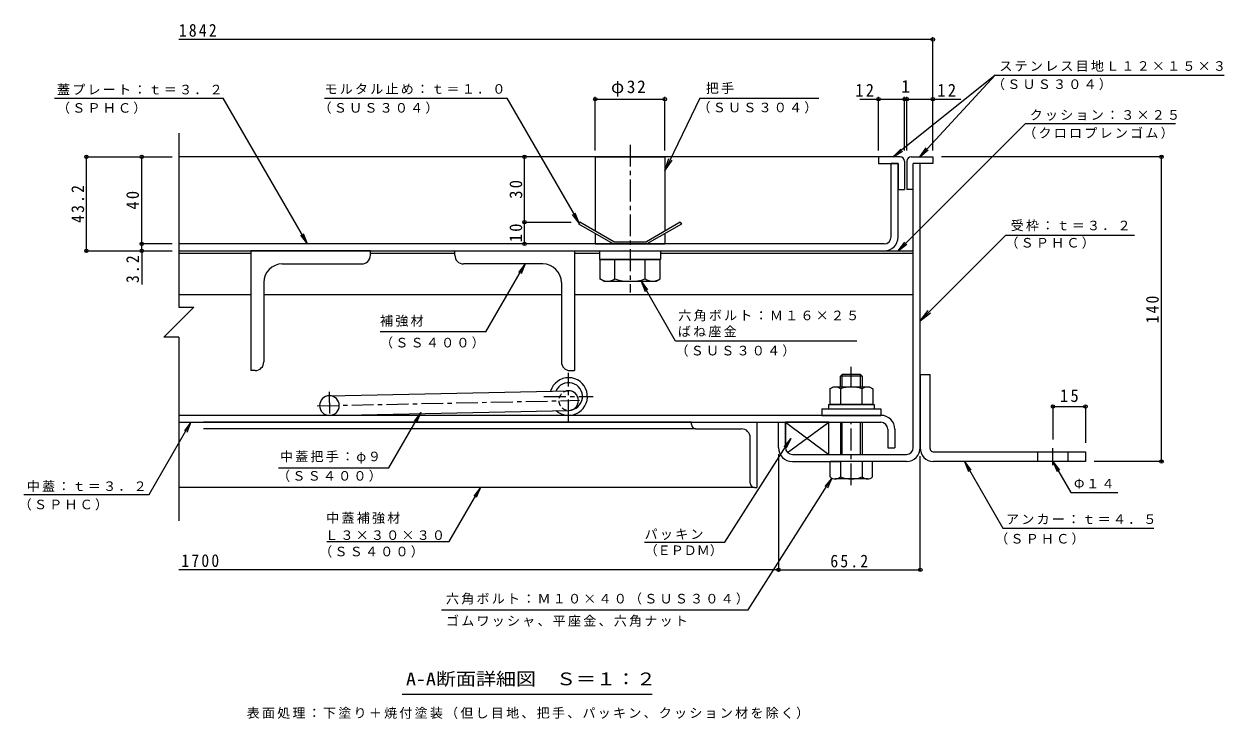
# Model space of a CAD drawing. Units: millimetres on the paper, enlarged 10 times, with parts at other scales. Extents: x -2670 to 2752, y -1962 to 1759.
# Drawn here: x -7 to 2752, y 161 to 1759 of the extents above; entities that cross this region are included whole.
import ezdxf
from ezdxf.enums import TextEntityAlignment as Align

# ---------------------------------------------------------------- set-up
doc = ezdxf.new("R2010")
doc.units = ezdxf.units.MM
doc.header["$LTSCALE"] = 10
doc.header["$PDMODE"] = 32
doc.header["$PDSIZE"] = 8
doc.linetypes.add('CHAIN1', pattern=[8, 5, -1, 1, -1])
doc.linetypes.add('DASHED1', pattern=[1.8, 1.2, -0.6])
for name, color, linetype, lineweight in [('D-1', 2, 'Continuous', 9), ('D-2', 3, 'Continuous', 9), ('D-3', 4, 'Continuous', 9), ('D-5', 7, 'Continuous', 9), ('D-6', 6, 'Continuous', 9), ('D-7', 5, 'Continuous', 5), ('D-9', 134, 'Continuous', 5), ('D-A', 3, 'Continuous', 9), ('D-B', 6, 'Continuous', 9), ('D-C', 134, 'Continuous', 5), ('D-E', 3, 'Continuous', 9), ('D-F', 7, 'Continuous', 9)]:
    doc.layers.add(name, color=color, linetype=linetype, lineweight=lineweight)
doc.styles.add('ＭＳ ゴシック', font='')
doc.styles.get('ＭＳ ゴシック').set_extended_font_data('MS Gothic')

msp = doc.modelspace()

# ---------------------------------------------------------------- linework, layer by layer
at = {"layer": 'D-1'}
for p, q in [((2037.93, 785.21), (2037.93, 1438.21)), ((2053.93, 785.21), (2053.93, 1438.21)), ((1743.93, 785.21), (1743.93, 843.21)), ((1759.93, 769.21), (2021.93, 769.21)), ((1759.93, 753.21), (1870.43, 753.21)), ((2021.93, 753.21), (1920.43, 753.21))]:
    msp.add_line(p, q, dxfattribs=at)
msp.add_lwpolyline([(1727.93, 785.21), (1727.93, 843.21), (1743.93, 843.21)], dxfattribs=at)
for centre, radius, start, end in [((1759.93, 785.21), 32, 180, 270), ((1759.93, 785.21), 16, 180, 270), ((2021.93, 785.21), 16, 270, 0), ((2021.93, 785.21), 32, 270, 0)]:
    msp.add_arc(centre, radius, start, end, dxfattribs=at)
at = {"layer": 'D-2'}
for p, q in [((2002.93, 1438.21), (1986.93, 1438.21)), ((1986.93, 1269.21), (1986.93, 1438.21)), ((2002.93, 1269.21), (2002.93, 1438.21)), ((1970.93, 1253.21), (349.21, 1253.21)), ((349.21, 1237.21), (1970.93, 1237.21))]:
    msp.add_line(p, q, dxfattribs=at)
at = {"layer": 'D-2', "linetype": 'CHAIN1'}
for p, q in [((1245.43, 845.72), (1245.43, 956.7)), ((1188.69, 902.46), (1302.17, 902.46))]:
    msp.add_line(p, q, dxfattribs=at)
at = {"layer": 'D-2'}
for centre, radius, start, end in [((1970.93, 1269.21), 16, 270, 0), ((1970.93, 1269.21), 32, 270, 0), ((1245.43, 902.46), 43.25, 228.42634, 163.35534), ((1245.43, 902.46), 31.75, 271.76079, 156.52842)]:
    msp.add_arc(centre, radius, start, end, dxfattribs=at)
at = {"layer": 'D-3'}
for p, q in [((1957.93, 1453.21), (349.21, 1453.21)), ((2017.93, 1443.21), (2017.93, 1378.21)), ((2022.93, 1443.21), (2022.93, 1378.21)), ((2032.93, 1453.21), (2082.93, 1453.21)), ((2037.93, 1378.21), (2037.93, 1438.21)), ((2002.93, 1378.21), (2017.93, 1378.21)), ((2037.93, 1378.21), (2022.93, 1378.21)), ((1347.84, 1253.21), (1268.74, 1298.88)), ((1502.12, 1303.21), (1424.18, 1258.21)), ((1504.62, 1298.88), (1425.52, 1253.21)), ((1502.12, 1303.21), (1504.62, 1298.88)), ((1347.84, 1253.21), (1425.52, 1253.21)), ((1349.18, 1258.21), (1424.18, 1258.21))]:
    msp.add_line(p, q, dxfattribs=at)
for points in [[(2007.93, 1453.21), (1957.93, 1453.21), (1957.93, 1438.21), (2002.93, 1438.21), (2002.93, 1378.21)], [(2082.93, 1453.21), (2082.93, 1438.21), (2037.93, 1438.21)], [(1349.18, 1258.21), (1271.24, 1303.21), (1268.74, 1298.88)]]:
    msp.add_lwpolyline(points, dxfattribs=at)
for centre, start, end in [((2007.93, 1443.21), 0, 90), ((2032.93, 1443.21), 90, 180)]:
    msp.add_arc(centre, 10, start, end, dxfattribs=at)
at = {"layer": 'D-5'}
for p, q in [((2226.48, 1640.61), (1991.84, 1453.21)), ((2226.48, 1640.61), (2052.96, 1453.21)), ((2226.48, 1640.61), (2752.32, 1640.61)), ((63.65, 1587.96), (450.83, 1587.96)), ((645.13, 1253.21), (450.83, 1587.96)), ((1547.1, 1587.96), (1466.68, 1420.87)), ((1547.1, 1587.96), (1820.35, 1587.96)), ((2295.99, 1529.98), (2003.22, 1237.21)), ((2295.99, 1529.98), (2640.53, 1529.98)), ((1991.85, 1453.21), (2009.18, 1471.23)), ((1991.85, 1453.21), (2013.25, 1466.13)), ((2052.96, 1453.21), (2067.41, 1473.61)), ((2052.96, 1453.21), (2072.2, 1469.18)), ((1466.68, 1420.87), (1476.05, 1449.37)), ((1466.68, 1420.87), (1483.11, 1445.97)), ((1269.92, 1300.92), (1260.3, 1324)), ((645.13, 1253.21), (629.86, 1273.01)), ((645.13, 1253.21), (635.51, 1276.28)), ((2250.33, 1273.59), (2053.93, 1076.52)), ((2250.33, 1273.59), (2546.67, 1273.59)), ((2003.22, 1237.21), (2018.44, 1257.04)), ((2003.22, 1237.21), (2023.05, 1252.43)), ((1055.37, 1051.5), (1145.75, 1207.21)), ((1145.75, 1207.21), (1130.49, 1187.41)), ((1145.75, 1207.21), (1136.13, 1184.13)), ((1411.83, 1167.21), (1427.05, 1147.38)), ((1411.83, 1167.21), (1421.4, 1144.11)), ((1491.08, 1029.95), (1411.83, 1167.21)), ((2053.93, 1076.52), (2072.15, 1100.35)), ((2053.93, 1076.52), (2077.7, 1094.82)), ((1055.37, 1051.5), (811.82, 1051.5)), ((1908.06, 1029.95), (1491.08, 1029.95)), ((905.45, 865.86), (890.18, 846.06)), ((905.45, 865.86), (895.83, 842.79)), ((280.87, 677.39), (377.12, 843.21)), ((377.12, 843.21), (361.85, 823.41)), ((377.12, 843.21), (367.5, 820.13)), ((1604.69, 568.09), (1756.42, 806.19)), ((1756.42, 806.19), (1740.35, 787.04)), ((1756.42, 806.19), (1745.85, 783.54)), ((2155.32, 753.21), (2164.88, 730.11)), ((2155.32, 753.21), (2170.54, 733.38)), ((2358.93, 753.21), (2368.5, 730.11)), ((2358.93, 753.21), (2374.15, 733.38)), ((2358.93, 753.21), (2400.05, 682)), ((970.73, 569.26), (1042.67, 693.21)), ((1042.67, 693.21), (1027.41, 673.41)), ((1042.67, 693.21), (1033.05, 670.13)), ((1657.97, 412.09), (1850.89, 714.84)), ((1850.89, 714.84), (1834.81, 695.69)), ((1850.89, 714.84), (1840.32, 692.18)), ((-6.85, 677.39), (280.87, 677.39)), ((2400.05, 682), (2508.1, 682)), ((689.3, 569.26), (970.73, 569.26)), ((1420.13, 568.09), (1604.69, 568.09)), ((953.1, 412.09), (1657.97, 412.09)), ((1437.69, 217.6), (862.69, 217.6))]:
    msp.add_line(p, q, dxfattribs=at)
for points in [[(684.38, 1587.96), (1103.31, 1587.96), (1269.92, 1300.92), (1254.65, 1320.72)], [(578.05, 738.94), (831.78, 738.94), (905.45, 865.86)], [(2155.32, 753.21), (2243.82, 599.91), (2591.26, 599.91)]]:
    msp.add_lwpolyline(points, dxfattribs=at)
at = {"layer": 'D-6'}
for p, q in [((349.21, 1237.21), (2037.93, 1237.21)), ((349.21, 1232.21), (514.6, 1232.21)), ((789.6, 1232.21), (983.77, 1232.21)), ((1258.77, 1232.21), (1316.68, 1232.21)), ((1456.68, 1232.21), (2037.93, 1232.21)), ((349.21, 1137.21), (514.6, 1137.21)), ((544.6, 1137.21), (1228.77, 1137.21)), ((1258.77, 1137.21), (2037.93, 1137.21)), ((694.96, 904.2), (1245.43, 915.71)), ((695.9, 859.21), (1245.43, 870.7)), ((1245.43, 870.7), (1245.9, 870.71)), ((1743.93, 843.21), (1743.93, 785.21)), ((1748.45, 774.07), (1843.93, 843.21))]:
    msp.add_line(p, q, dxfattribs=at)
at = {"layer": 'D-6', "linetype": 'CHAIN1'}
for p, q in [((694.77, 913.21), (696.03, 853.34)), ((666.92, 881.12), (1270.71, 893.74))]:
    msp.add_line(p, q, dxfattribs=at)
at = {"layer": 'D-6'}
msp.add_lwpolyline([(1759.93, 769.21), (1843.93, 769.21), (1843.93, 843.21), (1743.93, 843.21), (1843.93, 769.21)], dxfattribs=at)
at = {"layer": 'D-6', "linetype": 'DASHED1'}
msp.add_arc((1245.43, 893.21), 22.5, 90, 270, dxfattribs=at)
at = {"layer": 'D-6'}
for centre, start, end in [((1245.43, 893.21), 270, 90), ((695.43, 881.71), 90, 270), ((695.43, 881.71), 270, 90)]:
    msp.add_arc(centre, 22.5, start, end, dxfattribs=at)
at = {"layer": 'D-7', "linetype": 'CHAIN1'}
for p, q in [((1895.43, 924.21), (1895.43, 970.87)), ((1895.43, 698.82), (1895.43, 843.21))]:
    msp.add_line(p, q, dxfattribs=at)
at = {"layer": 'D-7'}
for p, q in [((1874.49, 953.21), (1870.43, 949.15)), ((1920.43, 949.15), (1870.43, 949.15)), ((1870.43, 924.21), (1870.43, 949.15)), ((1916.37, 953.21), (1874.49, 953.21)), ((1874.49, 924.21), (1874.49, 953.21)), ((1916.37, 953.21), (1920.43, 949.15)), ((1916.37, 924.21), (1916.37, 953.21)), ((1920.43, 949.15), (1920.43, 925.71)), ((1920.43, 949.15), (1920.43, 924.21)), ((1870.43, 843.21), (1870.43, 769.21)), ((1874.49, 769.21), (1874.49, 843.21)), ((1916.37, 769.21), (1916.37, 843.21)), ((1920.43, 843.21), (1920.43, 769.21)), ((1944.43, 753.21), (1846.43, 753.21)), ((1846.43, 717.68), (1846.43, 753.21)), ((1870.43, 753.21), (1870.43, 717.68)), ((1920.43, 753.21), (1920.43, 717.68)), ((1944.43, 717.68), (1944.43, 753.21)), ((1932.43, 713.21), (1858.43, 713.21))]:
    msp.add_line(p, q, dxfattribs=at)
at = {"layer": 'D-7', "color": 2, "lineweight": 9}
for p, q in [((1846.36, 920.41), (1852.93, 924.21)), ((1846.36, 920.41), (1846.36, 884.21)), ((1937.93, 924.21), (1852.93, 924.21)), ((1870.9, 920.41), (1870.9, 884.21)), ((1919.97, 920.41), (1919.97, 884.21))]:
    msp.add_line(p, q, dxfattribs=at)
at = {"layer": 'D-7', "color": 6, "lineweight": 9}
for p, q in [((1842.93, 884.21), (1842.93, 874.21)), ((1842.93, 874.21), (1947.93, 874.21))]:
    msp.add_line(p, q, dxfattribs=at)
at = {"layer": 'D-7', "color": 134}
for p, q in [((1827.93, 874.21), (1827.93, 859.21)), ((1827.93, 874.21), (1962.93, 874.21)), ((1827.93, 859.21), (1962.93, 859.21)), ((1962.93, 874.21), (1962.93, 859.21))]:
    msp.add_line(p, q, dxfattribs=at)
at = {"layer": 'D-7', "color": 2, "lineweight": 9}
msp.add_lwpolyline([(1937.93, 924.21), (1944.51, 920.41), (1944.51, 884.21), (1846.36, 884.21)], dxfattribs=at)
at = {"layer": 'D-7', "color": 6, "lineweight": 9}
msp.add_lwpolyline([(1842.93, 884.21), (1947.93, 884.21), (1947.93, 874.21)], dxfattribs=at)
at = {"layer": 'D-7', "color": 2, "lineweight": 9}
for centre, radius, start, end in [((1860.84, 895.33), 28.97, 94.38438, 120), ((1857.86, 900.01), 24.21, 57.42749, 88.18784), ((1895.43, 843.01), 81.2, 72.41188, 107.5881), ((1933, 900.01), 24.21, 91.81215, 122.57249), ((1930.02, 895.33), 28.97, 59.99998, 85.6156)]:
    msp.add_arc(centre, radius, start, end, dxfattribs=at)
at = {"layer": 'D-7'}
for centre, radius, start, end in [((1858.43, 731.54), 18.33, 229.1022, 310.89809), ((1895.43, 785.29), 72.08, 249.70546, 290.29454), ((1932.43, 731.54), 18.33, 229.10191, 310.8978)]:
    msp.add_arc(centre, radius, start, end, dxfattribs=at)
at = {"layer": 'D-9'}
for p, q in [((514.6, 1237.21), (514.6, 962.21)), ((789.6, 1237.21), (514.6, 1237.21)), ((789.6, 1227.16), (789.6, 1237.21)), ((983.77, 1227.16), (983.77, 1237.21)), ((983.77, 1237.21), (1258.77, 1237.21)), ((1258.77, 1237.21), (1258.77, 962.21)), ((587.1, 1207.21), (769.65, 1207.21)), ((1186.27, 1207.21), (1003.72, 1207.21)), ((544.6, 1164.71), (544.6, 982.16)), ((1228.77, 1164.71), (1228.77, 982.16)), ((524.65, 962.21), (514.6, 962.21)), ((1248.72, 962.21), (1258.77, 962.21))]:
    msp.add_line(p, q, dxfattribs=at)
for centre, radius, start, end in [((769.6, 1227.21), 20, 270.13706, 359.86294), ((1003.77, 1227.21), 20, 180.13706, 269.86294), ((587.1, 1164.71), 42.5, 90, 180), ((1186.27, 1164.71), 42.5, 0, 90), ((524.6, 982.21), 20, 270.13706, 359.86294), ((1248.77, 982.21), 20, 180.13706, 269.86294)]:
    msp.add_arc(centre, radius, start, end, dxfattribs=at)
at = {"layer": 'D-A'}
for p, q in [((1963.43, 859.21), (349.21, 859.21)), ((349.21, 843.21), (1963.43, 843.21)), ((1979.43, 827.21), (1979.43, 784.21)), ((1995.43, 827.21), (1995.43, 784.21)), ((1979.43, 784.21), (1995.43, 784.21))]:
    msp.add_line(p, q, dxfattribs=at)
for radius in [32, 16]:
    msp.add_arc((1963.43, 827.21), radius, 0, 90, dxfattribs=at)
at = {"layer": 'D-B'}
for p, q in [((1527.93, 843.21), (405.74, 843.21)), ((1537.93, 828.21), (405.74, 828.21)), ((1527.93, 843.21), (1677.93, 843.21)), ((1527.93, 838.21), (1527.93, 843.21)), ((1537.93, 828.21), (1642.93, 828.21)), ((1677.93, 843.21), (1677.93, 693.21)), ((1662.93, 703.21), (1662.93, 808.21)), ((1672.93, 693.21), (349.21, 693.21)), ((1672.93, 693.21), (1677.93, 693.21))]:
    msp.add_line(p, q, dxfattribs=at)
for centre, radius, start, end in [((1537.93, 838.21), 10, 180, 270), ((1642.93, 808.21), 20, 0, 90), ((1672.93, 703.21), 10, 180, 270)]:
    msp.add_arc(centre, radius, start, end, dxfattribs=at)
at = {"layer": 'D-C', "color": 2, "linetype": 'CHAIN1', "lineweight": 9}
msp.add_line((1386.68, 1480.89), (1386.68, 1141.58), dxfattribs=at)
at = {"layer": 'D-C', "color": 2, "lineweight": 9}
for p, q in [((1306.68, 1453.21), (1306.68, 1282.75)), ((1306.68, 1453.21), (1466.68, 1453.21)), ((1466.68, 1453.21), (1466.68, 1282.75)), ((1306.68, 1276.97), (1306.68, 1253.21)), ((1466.68, 1276.97), (1466.68, 1253.21)), ((1306.68, 1253.21), (1466.68, 1253.21))]:
    msp.add_line(p, q, dxfattribs=at)
at = {"layer": 'D-C'}
for p, q in [((1316.68, 1237.21), (1316.68, 1217.21)), ((1316.68, 1237.21), (1456.68, 1237.21)), ((1316.68, 1217.21), (1456.68, 1217.21)), ((1456.68, 1237.21), (1456.68, 1217.21))]:
    msp.add_line(p, q, dxfattribs=at)
at = {"layer": 'D-C', "color": 5}
for p, q in [((1317.4, 1217.21), (1317.4, 1172.57)), ((1455.96, 1217.21), (1317.4, 1217.21)), ((1352.04, 1172.57), (1352.04, 1217.21)), ((1421.32, 1172.57), (1421.32, 1217.21)), ((1455.96, 1172.57), (1455.96, 1217.21)), ((1326.68, 1167.21), (1317.4, 1172.57))]:
    msp.add_line(p, q, dxfattribs=at)
msp.add_lwpolyline([(1326.68, 1167.21), (1446.68, 1167.21), (1455.96, 1172.57)], dxfattribs=at)
for centre, radius, start, end in [((1337.85, 1207.98), 40.89, 240, 265.61574), ((1333.64, 1201.38), 34.18, 271.81354, 302.57069), ((1386.68, 1281.85), 114.64, 252.41203, 287.58795), ((1439.73, 1201.38), 34.18, 237.42929, 268.18645), ((1435.52, 1207.98), 40.89, 274.38425, 299.99998)]:
    msp.add_arc(centre, radius, start, end, dxfattribs=at)
at = {"layer": 'D-E'}
for p, q in [((2053.93, 953.21), (2053.93, 785.21)), ((2053.93, 953.21), (2076.43, 953.21)), ((2076.43, 783.21), (2076.43, 953.21)), ((2083.93, 775.71), (2433.93, 775.71)), ((2323.93, 753.21), (2323.93, 775.71)), ((2393.93, 753.21), (2393.93, 775.71)), ((2433.93, 775.71), (2433.93, 753.21)), ((2433.93, 753.21), (2083.93, 753.21))]:
    msp.add_line(p, q, dxfattribs=at)
at = {"layer": 'D-E', "linetype": 'CHAIN1'}
msp.add_line((2358.93, 744.48), (2358.93, 783.92), dxfattribs=at)
at = {"layer": 'D-E'}
for radius, start in [(30, 176.17647), (7.5, 180.00027)]:
    msp.add_arc((2083.93, 783.21), radius, start, 270, dxfattribs=at)
at = {"layer": 'D-F'}
for p, q in [((2082.93, 1723.02), (349.21, 1723.02)), ((2082.93, 1468.21), (2082.93, 1728.02)), ((1306.68, 1468.21), (1306.68, 1590.83)), ((1306.68, 1585.83), (1466.68, 1585.83)), ((1466.68, 1468.21), (1466.68, 1590.83)), ((1915.07, 1585.83), (2017.93, 1585.83)), ((1957.93, 1468.21), (1957.93, 1590.83)), ((2017.93, 1468.21), (2017.93, 1590.83)), ((2017.93, 1585.83), (2022.93, 1585.83)), ((2022.93, 1468.21), (2022.93, 1590.83)), ((2022.93, 1585.83), (2147.28, 1585.83)), ((349.21, 1507.47), (349.21, 1107.62)), ((133.68, 1453.21), (334.21, 1453.21)), ((136.68, 1237.21), (136.68, 1453.21)), ((1144.03, 1303.21), (1144.03, 1453.21)), ((2611.56, 1453.21), (2102.93, 1453.21)), ((2608.56, 753.21), (2608.56, 1453.21)), ((1141.03, 1303.21), (1251.24, 1303.21)), ((1144.03, 1253.21), (1144.03, 1303.21)), ((334.21, 1253.21), (258.91, 1253.21)), ((133.68, 1237.21), (334.21, 1237.21)), ((263.91, 1237.21), (263.91, 1159.66)), ((349.21, 1038.8), (314.81, 1038.8)), ((349.21, 1038.8), (349.21, 616.67)), ((2358.93, 882.46), (2358.93, 803.92)), ((2358.93, 879.46), (2433.93, 879.46)), ((2433.93, 882.46), (2433.93, 795.71)), ((1727.93, 770.21), (1727.93, 499.42)), ((2053.93, 501.42), (2053.93, 765.21)), ((2611.56, 753.21), (2453.93, 753.21)), ((1727.93, 504.42), (349.21, 504.42)), ((1727.93, 504.42), (2053.93, 504.42))]:
    msp.add_line(p, q, dxfattribs=at)
for points in [[(263.91, 1237.21), (263.91, 1253.21), (263.91, 1453.21)], [(349.21, 1107.62), (383.62, 1107.62), (314.81, 1038.8)]]:
    msp.add_lwpolyline(points, dxfattribs=at)
for p in [(2082.93, 1723.02), (1306.68, 1585.83), (1466.68, 1585.83), (1957.93, 1585.83), (2017.93, 1585.83), (2022.93, 1585.83), (2082.93, 1585.83), (136.68, 1453.21), (263.91, 1453.21), (1144.03, 1453.21), (2608.56, 1453.21), (1144.03, 1303.21), (263.91, 1253.21), (1144.03, 1253.21), (136.68, 1237.21), (263.91, 1237.21), (2358.93, 879.46), (2433.93, 879.46), (2608.56, 753.21), (1727.93, 504.42), (2053.93, 504.42)]:
    msp.add_point(p, dxfattribs=at)

# ---------------------------------------------------------------- texts
at = {"layer": 'D-5', "style": 'ＭＳ ゴシック'}
msp.add_text('（ＥＰＤＭ）', height=21.99, dxfattribs=at).set_placement((1420.13, 531.53), align=Align.BOTTOM_LEFT)
at = {"layer": 'D-5', "color": 2, "style": 'ＭＳ ゴシック', "width": 1.15}
msp.add_text('A-A断面詳細図\u3000Ｓ＝１：２', height=29.33, dxfattribs=at).set_placement((871.44, 230.1), align=Align.BOTTOM_LEFT)
at = {"layer": 'D-5', "char_height": 21.99, "attachment_point": 7, "style": 'ＭＳ ゴシック'}
for s, insert in [('\\T1.17;ステンレス目地Ｌ１２×１５×３', (2235.67, 1648.78)), ('\\T1.17;（ＳＵＳ３０４）', (2218.84, 1606.34)), ('\\T1.17;蓋プレート：ｔ＝３．２', (68.98, 1595.51)), ('\\T1.17;モルタル止め：ｔ＝１．０', (683.98, 1596.96)), ('\\T1.17;把手', (1560.93, 1597.8)), ('\\T1.17;（ＳＰＨＣ）', (68.98, 1551.84)), ('\\T1.17;（ＳＵＳ３０４）', (670.42, 1552.05)), ('\\T1.17;（ＳＵＳ３０４）', (1541.67, 1552.89)), ('\\T1.17;クッション：３×２５', (2305.54, 1536.31)), ('\\T1.17;（クロロプレンゴム）', (2290.73, 1494.21)), ('\\T1.17;受枠：ｔ＝３．２', (2261.83, 1282.15)), ('\\T1.17;（ＳＰＨＣ）', (2249.67, 1242)), ('\\T1.17;補強材', (811.82, 1062.98)), ('\\T1.17;六角ボルト：Ｍ１６×２５', (1497.6, 1075.3)), ('\\T1.17;ばね座金', (1496.56, 1038.58)), ('\\T1.17;（ＳＳ４００）', (811.82, 1012.45)), ('\\T1.17;（ＳＵＳ３０４）', (1491.08, 994.09)), ('\\T1.17;中蓋把手：φ９', (581.77, 747.83)), ('\\T1.17;（ＳＳ４００）', (575.13, 706.29)), ('\\T1.17;中蓋：ｔ＝３．２', (-0.42, 683.08)), ('\\T1.17;Φ１４', (2407.35, 690.52)), ('\\T1.17;（ＳＰＨＣ）', (-19.09, 640.52)), ('\\T1.17;中蓋補強材', (688.01, 609.76)), ('\\T1.17;アンカー：ｔ＝４．５', (2251.13, 608.43)), ('\\T1.17;Ｌ３×３０×３０', (685.66, 572.57)), ('\\T1.17;パッキン', (1420.13, 572.91)), ('\\T1.17;（ＳＰＨＣ）', (2226.15, 561.83)), ('\\T1.17;（ＳＳ４００）', (671.82, 532.43)), ('\\T1.17;六角ボルト：Ｍ１０×４０（ＳＵＳ３０４）', (963.24, 424.11)), ('\\T1.17;ゴムワッシャ、平座金、六角ナット', (963.24, 373.28)), ('\\T1.17;表面処理：下塗り＋焼付塗装（但し目地、把手、パッキン、クッション材を除く）', (505.19, 161.47))]:
    msp.add_mtext(s, dxfattribs=dict(at, insert=insert))
at = {"layer": 'D-F', "color": 2, "style": 'ＭＳ ゴシック'}
msp.add_text('1', height=29.33, dxfattribs=at).set_placement((2010.43, 1591.83), align=Align.BOTTOM_LEFT)
at = {"layer": 'D-F', "color": 2, "char_height": 29.33, "attachment_point": 7, "style": 'ＭＳ ゴシック'}
for s, insert in [('\\T1.28;\\W0.9;1842', (349.21, 1729.02)), ('\\T1.19;φ32', (1342.93, 1591.83)), ('\\T1.27;\\W0.95;12', (1904.47, 1591.83)), ('\\T1.27;\\W0.95;12', (2093.21, 1591.83)), ('\\T1.27;\\W0.95;15', (2375.18, 889.46)), ('\\T1.28;\\W0.9;1700', (354.94, 510.42)), ('\\T1.28;\\W0.9;65.2', (1847.18, 509.42))]:
    msp.add_mtext(s, dxfattribs=dict(at, insert=insert))
at = {"layer": 'D-F', "color": 2, "char_height": 29.33, "attachment_point": 7, "rotation": 90, "style": 'ＭＳ ゴシック'}
for s, insert in [('\\T1.28;\\W0.9;43.2', (131.68, 1301.46)), ('\\T1.27;\\W0.95;30', (1139.03, 1356.96)), ('\\T1.27;\\W0.95;40', (257.91, 1331.96)), ('\\T1.27;\\W0.95;10', (1139.03, 1256.96)), ('\\T1.27;\\W0.9;3.2', (257.91, 1163.27)), ('\\T1.27;\\W0.9;140', (2602.56, 1070.71))]:
    msp.add_mtext(s, dxfattribs=dict(at, insert=insert))

doc.saveas('drawing.dxf')
